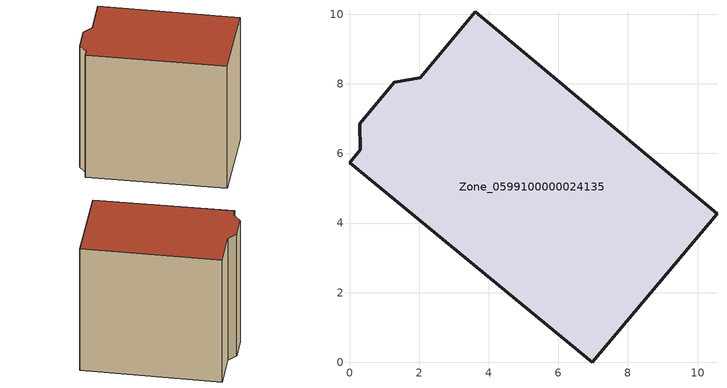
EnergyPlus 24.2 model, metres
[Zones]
Zone_0599100000024135
 floor ground (C_G): 0.31,6.1 0.3,6.86 1.28,8.05 2.04,8.17 3.61,10.07 10.56,4.26 6.97,0 0,5.74 z0
 wall outside (C_F): 6.97,0 10.56,4.26 3.61,10.07 2.04,8.17 1.28,8.05 0.3,6.86 0.31,6.1 0,5.74 6.97,0 z0:9.23
 roof outside (C_R): 0.3,6.86 0.31,6.1 0,5.74 6.97,0 10.56,4.26 3.61,10.07 2.04,8.17 1.28,8.05 z9.23
[BUILDING]
Pand.0599100000024135: North Axis=0; Terrain=City; Loads Convergence Tolerance Value=0.04; Temperature Convergence Tolerance Value=0.4; Solar Distribution=FullExterior; Maximum Number of Warmup Days=25; Minimum Number of Warmup Days=1
[Site:Location]
Rotterdam.The.Hague.AP_ZH_NLD Design_Conditions: Latitude=51.96; Longitude=4.45; Time Zone=1; Elevation=-4.5
[SITE:GROUNDTEMPERATURE:BUILDINGSURFACE]
18, 18, 18, 18, 18, 18, 18, 18, 18, 18, 18, 18
[MATERIAL] Thermal Absorptance=0.9; Solar Absorptance=0.7; Visible Absorptance=0.7
Name | Roughness | Thickness | Conductivity | Density | Specific Heat
G.TI.1946 | MediumSmooth | 0.15 | 1 | 540 | 1210
F.TI.1946 | Rough | 0.3 | 0.857143 | 1920 | 840
R.TI.1946 | MediumRough | 0.2 | 0.1 | 1500 | 1000
[CONSTRUCTION]
C_G: G.TI.1946
C_F: F.TI.1946
C_R: R.TI.1946
[ZONE]
Zone_0599100000024135: Type=1; Multiplier=1; Ceiling Height=Autocalculate; Volume=Autocalculate; Floor Area=autocalculate; Part of Total Floor Area=Yes
[ZONEINFILTRATION:DESIGNFLOWRATE]
Infil_Zone_0599100000024135: Zone or ZoneList or Space or SpaceList=Zone_0599100000024135; Schedule=AlwaysOn; Design Flow Rate Calculation Method=Flow/Area; Flow Rate per Floor Area=0.003; Constant Term Coefficient=1; Temperature Term Coefficient=0; Velocity Term Coefficient=0; Velocity Squared Term Coefficient=0
[HVACTEMPLATE:ZONE:IDEALLOADSAIRSYSTEM]
Zone_0599100000024135: Maximum Heating Supply Air Temperature=50; Minimum Cooling Supply Air Temperature=13; Maximum Heating Supply Air Humidity Ratio=0.0156; Minimum Cooling Supply Air Humidity Ratio=0.0077; Heating Limit=NoLimit; Cooling Limit=NoLimit; Dehumidification Control Type=ConstantSensibleHeatRatio; Cooling Sensible Heat Ratio=0.7; Dehumidification Setpoint=60; Humidification Control Type=None; Humidification Setpoint=30; Outdoor Air Method=None; Outdoor Air Flow Rate per Person=0.00944; Outdoor Air Flow Rate per Zone Floor Area=0; Outdoor Air Flow Rate per Zone=0; Demand Controlled Ventilation Type=None; Outdoor Air Economizer Type=NoEconomizer; Heat Recovery Type=None; Sensible Heat Recovery Effectiveness=0.7; Latent Heat Recovery Effectiveness=0.65
[ZONECONTROL:THERMOSTAT]
ThermostatControl_Zone_0599100000024135: Zone or ZoneList=Zone_0599100000024135; Control Type Schedule=DualSetpointControlType; Control 1=Thermostat_Zone_0599100000024135; Temperature Difference Between Cutout And Setpoint=0
[THERMOSTATSETPOINT:DUALSETPOINT]
Thermostat_Zone_0599100000024135: Heating Setpoint Temperature Schedule=HeatingSetpoint_Zone_0599100000024135; Cooling Setpoint Temperature Schedule=CoolingSetpoint_Zone_0599100000024135
[SCHEDULE:COMPACT]
HeatingSetpoint_Zone_0599100000024135: Through: 12/31, For: AllDays, Until: 24:00, 21
CoolingSetpoint_Zone_0599100000024135: Through: 12/31, For: AllDays, Until: 24:00, 24
DualSetpointControlType: Through: 12/31, For: AllDays, Until: 24:00, 4
AlwaysOn: Through: 12/31, For: AllDays, Until: 24:00, 1
